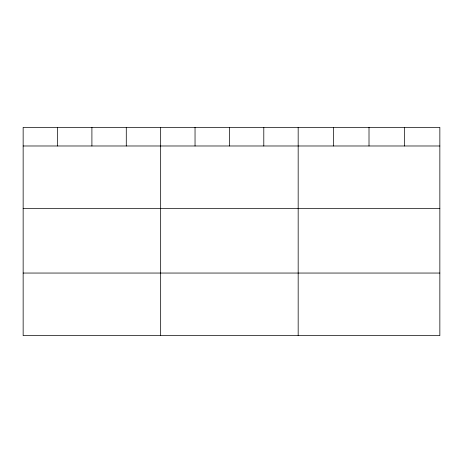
<?xml version="1.0" encoding="UTF-8"?>
<svg xmlns="http://www.w3.org/2000/svg" width="463" height="463" viewBox="0 0 463 463"><rect width="100%" height="100%" fill="white"/><g stroke="black" fill="none" stroke-linecap="round" stroke-linejoin="round"><path stroke-width="0.69" d="M439.85 145.984L439.85 335.634L23.15 335.634L23.15 127.366L439.85 127.366L439.85 145.984L23.15 145.984M23.15 208.57L439.85 208.57M23.15 273.048L439.85 273.048M404.43 127.366L404.43 145.984M369.011 127.366L369.011 145.984M333.591 127.366L333.591 145.984M298.172 127.366L298.172 335.634M263.794 127.366L263.794 145.984M229.416 127.366L229.416 145.984M195.039 127.366L195.039 145.984M160.661 127.366L160.661 335.634M126.283 127.366L126.283 145.984M91.906 127.366L91.906 145.984M57.528 127.366L57.528 145.984"/></g></svg>
